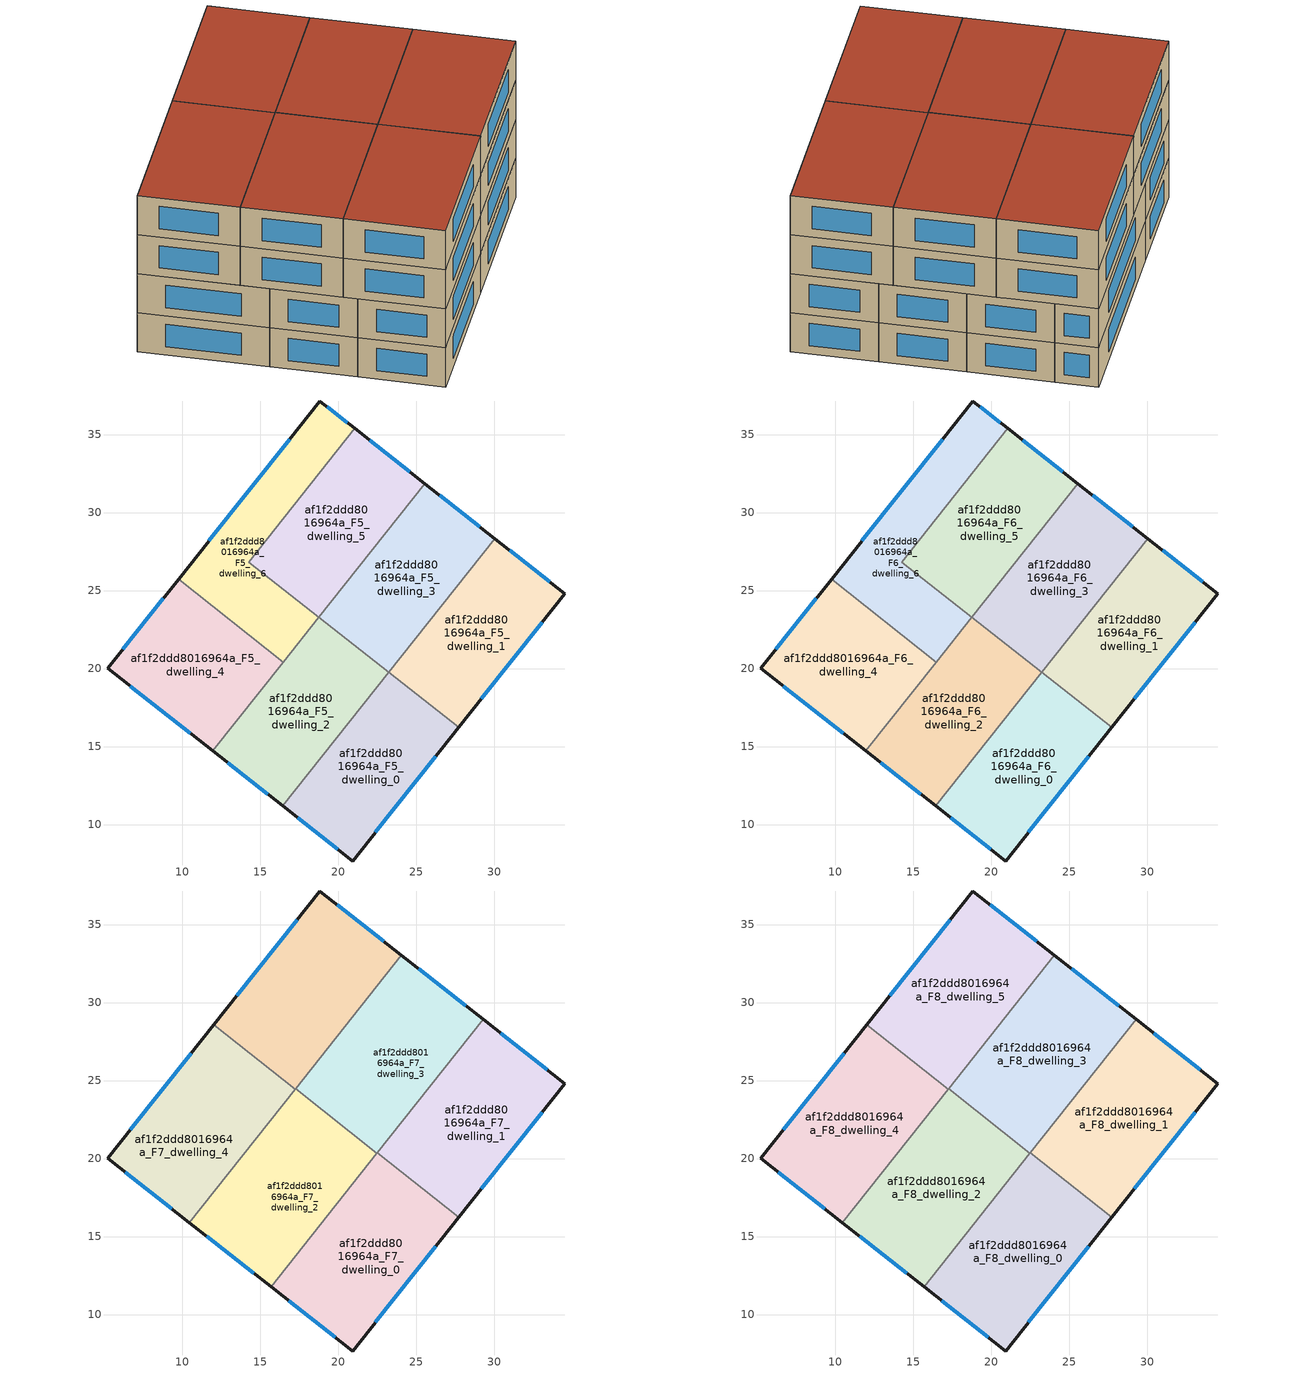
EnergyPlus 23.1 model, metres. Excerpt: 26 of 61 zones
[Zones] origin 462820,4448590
af1f2ddd8016964a_F5_dwelling_0
 floor to af1f2ddd8016964a_F4_dwelling_0 (EU_floor_Construction): 27.72,16.23 20.93,7.66 16.45,11.19 23.25,19.77 z15
 wall outside (EU_wall_Construction): 16.45,11.19 20.93,7.66 27.72,16.23 z15:18
 wall to af1f2ddd8016964a_F5_dwelling_1 (EU_wall_Construction): 27.72,16.23 23.25,19.77 z15:18
 wall to af1f2ddd8016964a_F5_dwelling_2 (EU_wall_Construction): 23.24,19.75 16.45,11.19 z15:18
 wall to af1f2ddd8016964a_F5_dwelling_3 (EU_wall_Construction): 23.25,19.77 23.24,19.75 z15:18
 window (EU_Window_Construction): 22.39,9.5 26.27,14.39 / 17.41,10.43 19.97,8.42 z15.64:17.36
af1f2ddd8016964a_F5_dwelling_1
 floor to af1f2ddd8016964a_F4_dwelling_1 (EU_floor_Construction): 34.53,24.81 27.72,16.23 23.25,19.77 30.04,28.34 z15
 wall outside (EU_wall_Construction): 27.72,16.23 34.53,24.81 30.04,28.34 z15:18
 wall to af1f2ddd8016964a_F5_dwelling_3 (EU_wall_Construction): 30.04,28.34 23.25,19.77 z15:18
 window (EU_Window_Construction): 29.18,18.07 33.07,22.97 / 33.57,25.57 31,27.58 z15.64:17.36
af1f2ddd8016964a_F5_dwelling_2
 floor to af1f2ddd8016964a_F4_dwelling_2 (EU_floor_Construction): 23.24,19.75 16.45,11.19 11.96,14.71 18.76,23.3 z15
 wall outside (EU_wall_Construction): 11.96,14.71 16.45,11.19 z15:18
 wall to af1f2ddd8016964a_F5_dwelling_3 (EU_wall_Construction): 23.24,19.75 18.76,23.3 z15:18
 wall to af1f2ddd8016964a_F5_dwelling_4 (EU_wall_Construction): 16.48,20.42 11.96,14.71 z15:18
 wall to af1f2ddd8016964a_F5_dwelling_6 (EU_wall_Construction): 18.75,23.28 16.48,20.42 z15:18
 wall to af1f2ddd8016964a_F5_dwelling_5 (EU_wall_Construction): 18.76,23.3 18.75,23.28 z15:18
 window (EU_Window_Construction): 12.92,13.96 15.48,11.94 z15.64:17.36
af1f2ddd8016964a_F5_dwelling_3
 floor to af1f2ddd8016964a_F4_dwelling_3 (EU_floor_Construction): 30.04,28.34 23.24,19.75 18.76,23.3 25.55,31.86 z15
 wall outside (EU_wall_Construction): 30.04,28.34 25.55,31.86 z15:18
 wall to af1f2ddd8016964a_F5_dwelling_5 (EU_wall_Construction): 25.55,31.86 18.76,23.3 z15:18
 window (EU_Window_Construction): 29.08,29.09 26.52,31.11 z15.64:17.36
af1f2ddd8016964a_F5_dwelling_4
 floor to af1f2ddd8016964a_F4_dwelling_4 (EU_floor_Construction): 16.48,20.42 11.96,14.71 5.23,20 9.77,25.74 z15
 wall outside (EU_wall_Construction): 9.77,25.74 5.23,20 11.96,14.71 z15:18
 wall to af1f2ddd8016964a_F5_dwelling_6 (EU_wall_Construction): 16.48,20.42 9.77,25.74 z15:18
 window (EU_Window_Construction): 8.8,24.51 6.2,21.23 / 6.67,18.87 10.52,15.85 z15.64:17.36
af1f2ddd8016964a_F5_dwelling_5
 floor to af1f2ddd8016964a_F4_dwelling_5 (EU_floor_Construction): 25.55,31.86 18.75,23.28 14.28,26.83 21.07,35.39 z15
 wall outside (EU_wall_Construction): 25.55,31.86 21.07,35.39 z15:18
 wall to af1f2ddd8016964a_F5_dwelling_6 (EU_wall_Construction): 21.07,35.39 14.28,26.83 18.75,23.28 z15:18
 window (EU_Window_Construction): 24.59,32.62 22.03,34.64 z15.64:17.36
af1f2ddd8016964a_F5_dwelling_6
 floor to af1f2ddd8016964a_F4_dwelling_6 (EU_floor_Construction): 21.07,35.39 14.28,26.83 18.75,23.28 16.48,20.42 9.77,25.74 18.82,37.15 z15
 wall outside (EU_wall_Construction): 21.07,35.39 18.82,37.15 9.77,25.74 z15:18
 window (EU_Window_Construction): 16.88,34.71 11.71,28.18 / 20.59,35.77 19.3,36.78 z15.64:17.36
af1f2ddd8016964a_F6_dwelling_0
 floor to af1f2ddd8016964a_F5_dwelling_0 (EU_floor_Construction): 27.72,16.23 20.93,7.66 16.45,11.19 23.25,19.77 z18
 wall outside (EU_wall_Construction): 16.45,11.19 20.93,7.66 27.72,16.23 z18:21
 wall to af1f2ddd8016964a_F6_dwelling_1 (EU_wall_Construction): 27.72,16.23 23.25,19.77 z18:21
 wall to af1f2ddd8016964a_F6_dwelling_2 (EU_wall_Construction): 23.24,19.75 16.45,11.19 z18:21
 wall to af1f2ddd8016964a_F6_dwelling_3 (EU_wall_Construction): 23.25,19.77 23.24,19.75 z18:21
 window (EU_Window_Construction): 22.39,9.5 26.27,14.39 / 17.41,10.43 19.97,8.42 z18.64:20.36
 ceiling adiabatic (EU_roof_Construction): 20.93,7.66 27.72,16.23 23.25,19.77 16.45,11.19 z21
af1f2ddd8016964a_F6_dwelling_1
 floor to af1f2ddd8016964a_F5_dwelling_1 (EU_floor_Construction): 34.53,24.81 27.72,16.23 23.25,19.77 30.04,28.34 z18
 wall outside (EU_wall_Construction): 27.72,16.23 34.53,24.81 30.04,28.34 z18:21
 wall to af1f2ddd8016964a_F6_dwelling_3 (EU_wall_Construction): 30.04,28.34 23.25,19.77 z18:21
 window (EU_Window_Construction): 29.18,18.07 33.07,22.97 / 33.57,25.57 31,27.58 z18.64:20.36
 ceiling adiabatic (EU_roof_Construction): 27.72,16.23 34.53,24.81 30.04,28.34 23.25,19.77 z21
af1f2ddd8016964a_F6_dwelling_2
 floor to af1f2ddd8016964a_F5_dwelling_2 (EU_floor_Construction): 23.24,19.75 16.45,11.19 11.96,14.71 18.76,23.3 z18
 wall outside (EU_wall_Construction): 11.96,14.71 16.45,11.19 z18:21
 wall to af1f2ddd8016964a_F6_dwelling_3 (EU_wall_Construction): 23.24,19.75 18.76,23.3 z18:21
 wall to af1f2ddd8016964a_F6_dwelling_4 (EU_wall_Construction): 16.48,20.42 11.96,14.71 z18:21
 wall to af1f2ddd8016964a_F6_dwelling_6 (EU_wall_Construction): 18.75,23.28 16.48,20.42 z18:21
 wall to af1f2ddd8016964a_F6_dwelling_5 (EU_wall_Construction): 18.76,23.3 18.75,23.28 z18:21
 window (EU_Window_Construction): 12.92,13.96 15.48,11.94 z18.64:20.36
af1f2ddd8016964a_F6_dwelling_3
 floor to af1f2ddd8016964a_F5_dwelling_3 (EU_floor_Construction): 30.04,28.34 23.24,19.75 18.76,23.3 25.55,31.86 z18
 wall outside (EU_wall_Construction): 30.04,28.34 25.55,31.86 z18:21
 wall to af1f2ddd8016964a_F6_dwelling_5 (EU_wall_Construction): 25.55,31.86 18.76,23.3 z18:21
 window (EU_Window_Construction): 29.08,29.09 26.52,31.11 z18.64:20.36
 ceiling adiabatic (EU_roof_Construction): 22.49,20.34 29.29,28.92 25.55,31.86 18.76,23.3 z21
af1f2ddd8016964a_F6_dwelling_4
 floor to af1f2ddd8016964a_F5_dwelling_4 (EU_floor_Construction): 16.48,20.42 11.96,14.71 5.23,20 9.77,25.74 z18
 wall outside (EU_wall_Construction): 9.77,25.74 5.23,20 11.96,14.71 z18:21
 wall to af1f2ddd8016964a_F6_dwelling_6 (EU_wall_Construction): 16.48,20.42 9.77,25.74 z18:21
 window (EU_Window_Construction): 8.8,24.51 6.2,21.23 / 6.67,18.87 10.52,15.85 z18.64:20.36
af1f2ddd8016964a_F6_dwelling_5
 floor to af1f2ddd8016964a_F5_dwelling_5 (EU_floor_Construction): 25.55,31.86 18.75,23.28 14.28,26.83 21.07,35.39 z18
 wall outside (EU_wall_Construction): 25.55,31.86 21.07,35.39 z18:21
 wall to af1f2ddd8016964a_F6_dwelling_6 (EU_wall_Construction): 21.07,35.39 14.28,26.83 18.75,23.28 z18:21
 window (EU_Window_Construction): 24.59,32.62 22.03,34.64 z18.64:20.36
 ceiling adiabatic (EU_roof_Construction): 17.26,24.46 24.06,33.04 21.07,35.39 14.28,26.83 z21
af1f2ddd8016964a_F6_dwelling_6
 floor to af1f2ddd8016964a_F5_dwelling_6 (EU_floor_Construction): 21.07,35.39 14.28,26.83 18.75,23.28 16.48,20.42 9.77,25.74 18.82,37.15 z18
 wall outside (EU_wall_Construction): 21.07,35.39 18.82,37.15 9.77,25.74 z18:21
 window (EU_Window_Construction): 16.88,34.71 11.71,28.18 / 20.59,35.77 19.3,36.78 z18.64:20.36
af1f2ddd8016964a_F7_dwelling_0
 floor to af1f2ddd8016964a_F6_dwelling_2 (EU_floor_Construction): 23.24,19.75 16.45,11.19 15.7,11.78 22.49,20.34 z21
 floor to af1f2ddd8016964a_F6_dwelling_3 (EU_floor_Construction): 23.25,19.77 23.24,19.75 22.49,20.34 22.5,20.36 z21
 floor adiabatic (EU_floor_Construction): 27.72,16.22 20.93,7.66 15.7,11.78 16.45,11.19 23.25,19.77 z21
 wall outside (EU_wall_Construction): 15.7,11.78 20.93,7.66 27.72,16.22 z21:24
 wall to af1f2ddd8016964a_F7_dwelling_1 (EU_wall_Construction): 27.72,16.22 22.5,20.36 z21:24
 wall to af1f2ddd8016964a_F7_dwelling_2 (EU_wall_Construction): 22.49,20.34 15.7,11.78 z21:24
 wall to af1f2ddd8016964a_F7_dwelling_3 (EU_wall_Construction): 22.5,20.36 22.49,20.34 z21:24
 window (EU_Window_Construction): 22.39,9.5 26.27,14.39 / 16.82,10.89 19.81,8.54 z21.64:23.36
af1f2ddd8016964a_F7_dwelling_1
 floor to af1f2ddd8016964a_F6_dwelling_3 (EU_floor_Construction): 30.04,28.34 23.25,19.77 22.5,20.36 29.29,28.92 z21
 floor adiabatic (EU_floor_Construction): 34.53,24.81 27.72,16.23 23.25,19.77 30.04,28.34 z21
 wall outside (EU_wall_Construction): 27.72,16.22 34.53,24.81 29.29,28.92 z21:24
 wall to af1f2ddd8016964a_F7_dwelling_3 (EU_wall_Construction): 29.29,28.92 22.5,20.36 z21:24
 window (EU_Window_Construction): 33.41,25.69 30.41,28.04 / 29.18,18.06 33.07,22.97 z21.64:23.36
af1f2ddd8016964a_F7_dwelling_2
 floor to af1f2ddd8016964a_F6_dwelling_2 (EU_floor_Construction): 22.49,20.34 15.7,11.78 11.96,14.72 18.76,23.29 z21
 floor to af1f2ddd8016964a_F6_dwelling_4 (EU_floor_Construction): 16.48,20.42 11.96,14.72 10.46,15.89 14.99,21.6 z21
 floor to af1f2ddd8016964a_F6_dwelling_6 (EU_floor_Construction): 18.75,23.28 16.48,20.42 14.99,21.6 17.26,24.46 z21
 floor to af1f2ddd8016964a_F6_dwelling_5 (EU_floor_Construction): 18.76,23.29 18.75,23.28 17.26,24.46 17.27,24.48 z21
 wall outside (EU_wall_Construction): 10.46,15.89 15.7,11.78 z21:24
 wall to af1f2ddd8016964a_F7_dwelling_3 (EU_wall_Construction): 22.49,20.34 17.27,24.48 z21:24
 wall to af1f2ddd8016964a_F7_dwelling_4 (EU_wall_Construction): 17.25,24.45 10.46,15.89 z21:24
 wall to af1f2ddd8016964a_F7_dwelling_5 (EU_wall_Construction): 17.27,24.48 17.25,24.45 z21:24
 window (EU_Window_Construction): 11.58,15.01 14.58,12.66 z21.64:23.36
af1f2ddd8016964a_F7_dwelling_3
 floor to af1f2ddd8016964a_F6_dwelling_5 (EU_floor_Construction): 25.55,31.86 18.76,23.29 17.27,24.48 24.06,33.04 z21
 floor adiabatic (EU_floor_Construction): 29.29,28.92 22.49,20.34 18.76,23.29 25.55,31.86 z21
 wall outside (EU_wall_Construction): 29.29,28.92 24.06,33.04 z21:24
 wall to af1f2ddd8016964a_F7_dwelling_5 (EU_wall_Construction): 24.06,33.04 17.27,24.48 z21:24
 window (EU_Window_Construction): 28.17,29.81 25.18,32.16 z21.64:23.36
af1f2ddd8016964a_F7_dwelling_4
 floor to af1f2ddd8016964a_F6_dwelling_4 (EU_floor_Construction): 14.99,21.6 10.46,15.89 5.23,20 9.77,25.74 z21
 floor to af1f2ddd8016964a_F6_dwelling_6 (EU_floor_Construction): 17.25,24.46 14.99,21.6 9.77,25.74 12.03,28.59 z21
 wall outside (EU_wall_Construction): 12.03,28.59 5.23,20 10.46,15.89 z21:24
 wall to af1f2ddd8016964a_F7_dwelling_5 (EU_wall_Construction): 17.25,24.46 12.03,28.59 z21:24
 window (EU_Window_Construction): 6.35,19.12 9.34,16.77 / 10.58,26.75 6.69,21.84 z21.64:23.36
af1f2ddd8016964a_F7_dwelling_5
 floor to af1f2ddd8016964a_F6_dwelling_6 (EU_floor_Construction): 21.07,35.39 14.28,26.83 17.25,24.46 12.03,28.59 18.82,37.15 z21
 floor adiabatic (EU_floor_Construction): 24.06,33.04 17.25,24.46 14.28,26.83 21.07,35.39 z21
 wall outside (EU_wall_Construction): 24.06,33.04 18.82,37.15 12.03,28.59 z21:24
 window (EU_Window_Construction): 17.37,35.32 13.49,30.43 / 22.94,33.92 19.94,36.27 z21.64:23.36
af1f2ddd8016964a_F8_dwelling_0
 floor to af1f2ddd8016964a_F7_dwelling_0 (EU_floor_Construction): 27.72,16.22 20.93,7.66 15.7,11.78 22.5,20.36 z24
 wall outside (EU_wall_Construction): 15.7,11.78 20.93,7.66 27.72,16.22 z24:27
 wall to af1f2ddd8016964a_F8_dwelling_1 (EU_wall_Construction): 27.72,16.22 22.5,20.36 z24:27
 wall to af1f2ddd8016964a_F8_dwelling_2 (EU_wall_Construction): 22.49,20.34 15.7,11.78 z24:27
 wall to af1f2ddd8016964a_F8_dwelling_3 (EU_wall_Construction): 22.5,20.36 22.49,20.34 z24:27
 window (EU_Window_Construction): 22.39,9.5 26.27,14.39 / 16.82,10.89 19.81,8.54 z24.64:26.36
 roof outside (EU_roof_Construction): 20.93,7.66 27.72,16.22 22.5,20.36 15.7,11.78 z27
af1f2ddd8016964a_F8_dwelling_1
 floor to af1f2ddd8016964a_F7_dwelling_1 (EU_floor_Construction): 34.53,24.81 27.72,16.22 22.5,20.36 29.29,28.92 z24
 wall outside (EU_wall_Construction): 27.72,16.22 34.53,24.81 29.29,28.92 z24:27
 wall to af1f2ddd8016964a_F8_dwelling_3 (EU_wall_Construction): 29.29,28.92 22.5,20.36 z24:27
 window (EU_Window_Construction): 33.41,25.69 30.41,28.04 / 29.18,18.06 33.07,22.97 z24.64:26.36
 roof outside (EU_roof_Construction): 27.72,16.22 34.53,24.81 29.29,28.92 22.5,20.36 z27
af1f2ddd8016964a_F8_dwelling_2
 floor to af1f2ddd8016964a_F7_dwelling_2 (EU_floor_Construction): 22.49,20.34 15.7,11.78 10.46,15.89 17.27,24.48 z24
 wall outside (EU_wall_Construction): 10.46,15.89 15.7,11.78 z24:27
 wall to af1f2ddd8016964a_F8_dwelling_3 (EU_wall_Construction): 22.49,20.34 17.27,24.48 z24:27
 wall to af1f2ddd8016964a_F8_dwelling_4 (EU_wall_Construction): 17.25,24.45 10.46,15.89 z24:27
 wall to af1f2ddd8016964a_F8_dwelling_5 (EU_wall_Construction): 17.27,24.48 17.25,24.45 z24:27
 window (EU_Window_Construction): 11.58,15.01 14.58,12.66 z24.64:26.36
 roof outside (EU_roof_Construction): 15.7,11.78 22.49,20.34 17.27,24.48 10.46,15.89 z27
af1f2ddd8016964a_F8_dwelling_3
 floor to af1f2ddd8016964a_F7_dwelling_3 (EU_floor_Construction): 29.29,28.92 22.49,20.34 17.27,24.48 24.06,33.04 z24
 wall outside (EU_wall_Construction): 29.29,28.92 24.06,33.04 z24:27
 wall to af1f2ddd8016964a_F8_dwelling_5 (EU_wall_Construction): 24.06,33.04 17.27,24.48 z24:27
 window (EU_Window_Construction): 28.17,29.81 25.18,32.16 z24.64:26.36
 roof outside (EU_roof_Construction): 22.49,20.34 29.29,28.92 24.06,33.04 17.27,24.48 z27
af1f2ddd8016964a_F8_dwelling_4
 floor to af1f2ddd8016964a_F7_dwelling_4 (EU_floor_Construction): 17.25,24.46 10.46,15.89 5.23,20 12.03,28.59 z24
 wall outside (EU_wall_Construction): 12.03,28.59 5.23,20 10.46,15.89 z24:27
 wall to af1f2ddd8016964a_F8_dwelling_5 (EU_wall_Construction): 17.25,24.46 12.03,28.59 z24:27
 window (EU_Window_Construction): 6.35,19.12 9.34,16.77 / 10.58,26.75 6.69,21.84 z24.64:26.36
 roof outside (EU_roof_Construction): 10.46,15.89 17.25,24.46 12.03,28.59 5.23,20 z27
af1f2ddd8016964a_F8_dwelling_5
 floor to af1f2ddd8016964a_F7_dwelling_5 (EU_floor_Construction): 24.06,33.04 17.25,24.46 12.03,28.59 18.82,37.15 z24
 wall outside (EU_wall_Construction): 24.06,33.04 18.82,37.15 12.03,28.59 z24:27
 window (EU_Window_Construction): 17.37,35.32 13.49,30.43 / 22.94,33.92 19.94,36.27 z24.64:26.36
 roof outside (EU_roof_Construction): 17.25,24.46 24.06,33.04 18.82,37.15 12.03,28.59 z27
[Building]
EU S2 Campaign: North Axis=0; Terrain=City; Solar Distribution=FullExterior
[Site:Location]
Yerevan-Zvartnots.Intl.AP: Latitude=40.15; Longitude=44.383; Time Zone=4; Elevation=854
[SizingPeriod:WeatherFileDays]
AnnualSizingPeriod: Begin Month=1; Begin Day of Month=1; End Month=12; End Day of Month=31; Day of Week for Start Day=Monday; Use Weather File Daylight Saving Period=No; Use Weather File Rain and Snow Indicators=No
[MATERIAL]
EU_InternalMass_Material: Roughness=MediumRough; Thickness=0.1; Conductivity=1; Density=1800; Specific Heat=900; Thermal Absorptance=0.9; Solar Absorptance=0.7; Visible Absorptance=0.7
[MATERIAL:NOMASS] Roughness=MediumRough; Thermal Absorptance=0.9; Solar Absorptance=0.7; Visible Absorptance=0.7
Name | Thermal Resistance
EU_wall_NoMass | 1.05043
EU_roof_NoMass | 1.45357
EU_floor_NoMass | 0.478065
[WINDOWMATERIAL:SIMPLEGLAZINGSYSTEM]
EU_Window_SimpleGlazing: UFactor=2.5566; Solar Heat Gain Coefficient=0.75; Visible Transmittance=0.75
[CONSTRUCTION]
EU_wall_Construction: EU_wall_NoMass
EU_roof_Construction: EU_roof_NoMass
EU_floor_Construction: EU_floor_NoMass
EU_Window_Construction: EU_Window_SimpleGlazing
EU_InternalMass_Construction: EU_InternalMass_Material
[ZONE] Type=1; Multiplier=1; Ceiling Height=autocalculate; Floor Area=autocalculate; Part of Total Floor Area=Yes
Name | Volume
af1f2ddd8016964a_F5_dwelling_0; af1f2ddd8016964a_F6_dwelling_0 | 187.347
af1f2ddd8016964a_F7_dwelling_0; af1f2ddd8016964a_F8_dwelling_0 | 218.555
af1f2ddd8016964a_F5_dwelling_1; af1f2ddd8016964a_F6_dwelling_1 | 187.346
af1f2ddd8016964a_F7_dwelling_1; af1f2ddd8016964a_F8_dwelling_1 | 218.571
af1f2ddd8016964a_F5_dwelling_2; af1f2ddd8016964a_F6_dwelling_2 | 187.337
af1f2ddd8016964a_F7_dwelling_2; af1f2ddd8016964a_F8_dwelling_2; af1f2ddd8016964a_F7_dwelling_3; af1f2ddd8016964a_F8_dwelling_3 | 218.573
af1f2ddd8016964a_F5_dwelling_3; af1f2ddd8016964a_F6_dwelling_3; af1f2ddd8016964a_F5_dwelling_5; af1f2ddd8016964a_F6_dwelling_5 | 187.361
af1f2ddd8016964a_F5_dwelling_4; af1f2ddd8016964a_F6_dwelling_4 | 187.331
af1f2ddd8016964a_F7_dwelling_4; af1f2ddd8016964a_F8_dwelling_4 | 218.57
af1f2ddd8016964a_F7_dwelling_5; af1f2ddd8016964a_F8_dwelling_5 | 218.556
af1f2ddd8016964a_F5_dwelling_6; af1f2ddd8016964a_F6_dwelling_6 | 187.34
[INTERNALMASS] Construction=EU_InternalMass_Construction
Name | Zone or ZoneList | Surface Area
af1f2ddd8016964a_F5_dwelling_0_EU_InternalMass | af1f2ddd8016964a_F5_dwelling_0 | 62.4508
af1f2ddd8016964a_F5_dwelling_1_EU_InternalMass | af1f2ddd8016964a_F5_dwelling_1 | 62.4468
af1f2ddd8016964a_F5_dwelling_2_EU_InternalMass | af1f2ddd8016964a_F5_dwelling_2 | 62.4466
af1f2ddd8016964a_F5_dwelling_3_EU_InternalMass | af1f2ddd8016964a_F5_dwelling_3 | 62.4528
af1f2ddd8016964a_F5_dwelling_4_EU_InternalMass | af1f2ddd8016964a_F5_dwelling_4 | 62.4437
af1f2ddd8016964a_F5_dwelling_5_EU_InternalMass | af1f2ddd8016964a_F5_dwelling_5 | 62.4517
af1f2ddd8016964a_F5_dwelling_6_EU_InternalMass | af1f2ddd8016964a_F5_dwelling_6 | 62.4466
af1f2ddd8016964a_F6_dwelling_0_EU_InternalMass | af1f2ddd8016964a_F6_dwelling_0 | 62.4508
af1f2ddd8016964a_F6_dwelling_1_EU_InternalMass | af1f2ddd8016964a_F6_dwelling_1 | 62.4468
af1f2ddd8016964a_F6_dwelling_2_EU_InternalMass | af1f2ddd8016964a_F6_dwelling_2 | 62.4466
af1f2ddd8016964a_F6_dwelling_3_EU_InternalMass | af1f2ddd8016964a_F6_dwelling_3 | 62.4528
af1f2ddd8016964a_F6_dwelling_4_EU_InternalMass | af1f2ddd8016964a_F6_dwelling_4 | 62.4437
af1f2ddd8016964a_F6_dwelling_5_EU_InternalMass | af1f2ddd8016964a_F6_dwelling_5 | 62.4517
af1f2ddd8016964a_F6_dwelling_6_EU_InternalMass | af1f2ddd8016964a_F6_dwelling_6 | 62.4466
af1f2ddd8016964a_F7_dwelling_0_EU_InternalMass | af1f2ddd8016964a_F7_dwelling_0 | 72.8517
af1f2ddd8016964a_F7_dwelling_1_EU_InternalMass | af1f2ddd8016964a_F7_dwelling_1 | 72.8569
af1f2ddd8016964a_F7_dwelling_2_EU_InternalMass | af1f2ddd8016964a_F7_dwelling_2 | 72.8577
af1f2ddd8016964a_F7_dwelling_3_EU_InternalMass | af1f2ddd8016964a_F7_dwelling_3 | 72.8577
af1f2ddd8016964a_F7_dwelling_4_EU_InternalMass | af1f2ddd8016964a_F7_dwelling_4 | 72.8569
af1f2ddd8016964a_F7_dwelling_5_EU_InternalMass | af1f2ddd8016964a_F7_dwelling_5 | 72.8517
af1f2ddd8016964a_F8_dwelling_0_EU_InternalMass | af1f2ddd8016964a_F8_dwelling_0 | 72.8517
af1f2ddd8016964a_F8_dwelling_1_EU_InternalMass | af1f2ddd8016964a_F8_dwelling_1 | 72.8569
af1f2ddd8016964a_F8_dwelling_2_EU_InternalMass | af1f2ddd8016964a_F8_dwelling_2 | 72.8577
af1f2ddd8016964a_F8_dwelling_3_EU_InternalMass | af1f2ddd8016964a_F8_dwelling_3 | 72.8577
af1f2ddd8016964a_F8_dwelling_4_EU_InternalMass | af1f2ddd8016964a_F8_dwelling_4 | 72.8569
af1f2ddd8016964a_F8_dwelling_5_EU_InternalMass | af1f2ddd8016964a_F8_dwelling_5 | 72.8517
[OTHEREQUIPMENT] Fuel Type=Electricity; Design Level Calculation Method=Watts/Area; Power per Zone Floor Area=1; Fraction Latent=0; Fraction Radiant=0; Fraction Lost=0; Carbon Dioxide Generation Rate=0; EndUse Subcategory=EU_Step8_InternalGains
Name | Zone or ZoneList or Space or SpaceList | Schedule
EU_Step8_InternalGain_af1f2ddd8016964a_F5_dwelling_0_f000 | af1f2ddd8016964a_F5_dwelling_0 | EU_Step8_GainSchedule_af1f2ddd8016964a_F5_dwelling_0_f000
EU_Step8_InternalGain_af1f2ddd8016964a_F5_dwelling_1_f000 | af1f2ddd8016964a_F5_dwelling_1 | EU_Step8_GainSchedule_af1f2ddd8016964a_F5_dwelling_1_f000
EU_Step8_InternalGain_af1f2ddd8016964a_F5_dwelling_2_f000 | af1f2ddd8016964a_F5_dwelling_2 | EU_Step8_GainSchedule_af1f2ddd8016964a_F5_dwelling_2_f000
EU_Step8_InternalGain_af1f2ddd8016964a_F5_dwelling_3_f000 | af1f2ddd8016964a_F5_dwelling_3 | EU_Step8_GainSchedule_af1f2ddd8016964a_F5_dwelling_3_f000
EU_Step8_InternalGain_af1f2ddd8016964a_F5_dwelling_4_f000 | af1f2ddd8016964a_F5_dwelling_4 | EU_Step8_GainSchedule_af1f2ddd8016964a_F5_dwelling_4_f000
EU_Step8_InternalGain_af1f2ddd8016964a_F5_dwelling_5_f000 | af1f2ddd8016964a_F5_dwelling_5 | EU_Step8_GainSchedule_af1f2ddd8016964a_F5_dwelling_5_f000
EU_Step8_InternalGain_af1f2ddd8016964a_F5_dwelling_6_f000 | af1f2ddd8016964a_F5_dwelling_6 | EU_Step8_GainSchedule_af1f2ddd8016964a_F5_dwelling_6_f000
EU_Step8_InternalGain_af1f2ddd8016964a_F6_dwelling_0_f000 | af1f2ddd8016964a_F6_dwelling_0 | EU_Step8_GainSchedule_af1f2ddd8016964a_F6_dwelling_0_f000
EU_Step8_InternalGain_af1f2ddd8016964a_F6_dwelling_1_f000 | af1f2ddd8016964a_F6_dwelling_1 | EU_Step8_GainSchedule_af1f2ddd8016964a_F6_dwelling_1_f000
EU_Step8_InternalGain_af1f2ddd8016964a_F6_dwelling_2_f000 | af1f2ddd8016964a_F6_dwelling_2 | EU_Step8_GainSchedule_af1f2ddd8016964a_F6_dwelling_2_f000
EU_Step8_InternalGain_af1f2ddd8016964a_F6_dwelling_3_f000 | af1f2ddd8016964a_F6_dwelling_3 | EU_Step8_GainSchedule_af1f2ddd8016964a_F6_dwelling_3_f000
EU_Step8_InternalGain_af1f2ddd8016964a_F6_dwelling_4_f000 | af1f2ddd8016964a_F6_dwelling_4 | EU_Step8_GainSchedule_af1f2ddd8016964a_F6_dwelling_4_f000
EU_Step8_InternalGain_af1f2ddd8016964a_F6_dwelling_5_f000 | af1f2ddd8016964a_F6_dwelling_5 | EU_Step8_GainSchedule_af1f2ddd8016964a_F6_dwelling_5_f000
EU_Step8_InternalGain_af1f2ddd8016964a_F6_dwelling_6_f000 | af1f2ddd8016964a_F6_dwelling_6 | EU_Step8_GainSchedule_af1f2ddd8016964a_F6_dwelling_6_f000
EU_Step8_InternalGain_af1f2ddd8016964a_F7_dwelling_0_f000 | af1f2ddd8016964a_F7_dwelling_0 | EU_Step8_GainSchedule_af1f2ddd8016964a_F7_dwelling_0_f000
EU_Step8_InternalGain_af1f2ddd8016964a_F7_dwelling_1_f000 | af1f2ddd8016964a_F7_dwelling_1 | EU_Step8_GainSchedule_af1f2ddd8016964a_F7_dwelling_1_f000
EU_Step8_InternalGain_af1f2ddd8016964a_F7_dwelling_2_f000 | af1f2ddd8016964a_F7_dwelling_2 | EU_Step8_GainSchedule_af1f2ddd8016964a_F7_dwelling_2_f000
EU_Step8_InternalGain_af1f2ddd8016964a_F7_dwelling_3_f000 | af1f2ddd8016964a_F7_dwelling_3 | EU_Step8_GainSchedule_af1f2ddd8016964a_F7_dwelling_3_f000
EU_Step8_InternalGain_af1f2ddd8016964a_F7_dwelling_4_f000 | af1f2ddd8016964a_F7_dwelling_4 | EU_Step8_GainSchedule_af1f2ddd8016964a_F7_dwelling_4_f000
EU_Step8_InternalGain_af1f2ddd8016964a_F7_dwelling_5_f000 | af1f2ddd8016964a_F7_dwelling_5 | EU_Step8_GainSchedule_af1f2ddd8016964a_F7_dwelling_5_f000
EU_Step8_InternalGain_af1f2ddd8016964a_F8_dwelling_0_f000 | af1f2ddd8016964a_F8_dwelling_0 | EU_Step8_GainSchedule_af1f2ddd8016964a_F8_dwelling_0_f000
EU_Step8_InternalGain_af1f2ddd8016964a_F8_dwelling_1_f000 | af1f2ddd8016964a_F8_dwelling_1 | EU_Step8_GainSchedule_af1f2ddd8016964a_F8_dwelling_1_f000
EU_Step8_InternalGain_af1f2ddd8016964a_F8_dwelling_2_f000 | af1f2ddd8016964a_F8_dwelling_2 | EU_Step8_GainSchedule_af1f2ddd8016964a_F8_dwelling_2_f000
EU_Step8_InternalGain_af1f2ddd8016964a_F8_dwelling_3_f000 | af1f2ddd8016964a_F8_dwelling_3 | EU_Step8_GainSchedule_af1f2ddd8016964a_F8_dwelling_3_f000
EU_Step8_InternalGain_af1f2ddd8016964a_F8_dwelling_4_f000 | af1f2ddd8016964a_F8_dwelling_4 | EU_Step8_GainSchedule_af1f2ddd8016964a_F8_dwelling_4_f000
EU_Step8_InternalGain_af1f2ddd8016964a_F8_dwelling_5_f000 | af1f2ddd8016964a_F8_dwelling_5 | EU_Step8_GainSchedule_af1f2ddd8016964a_F8_dwelling_5_f000
[ZONEVENTILATION:DESIGNFLOWRATE] Schedule=EU_AlwaysOn; Design Flow Rate Calculation Method=AirChanges/Hour; Air Changes per Hour=0.557805; Ventilation Type=Natural; Fan Pressure Rise=0; Fan Total Efficiency=1; Constant Term Coefficient=1; Temperature Term Coefficient=0; Velocity Term Coefficient=0; Velocity Squared Term Coefficient=0; Minimum Indoor Temperature=-100; Maximum Indoor Temperature=100; Delta Temperature=-100; Minimum Outdoor Temperature=-100; Maximum Outdoor Temperature=100; Maximum Wind Speed=40
Name | Zone or ZoneList or Space or SpaceList
EU_ConstantAir_af1f2ddd8016964a_F5_dwelling_0 | af1f2ddd8016964a_F5_dwelling_0
EU_ConstantAir_af1f2ddd8016964a_F5_dwelling_1 | af1f2ddd8016964a_F5_dwelling_1
EU_ConstantAir_af1f2ddd8016964a_F5_dwelling_2 | af1f2ddd8016964a_F5_dwelling_2
EU_ConstantAir_af1f2ddd8016964a_F5_dwelling_3 | af1f2ddd8016964a_F5_dwelling_3
EU_ConstantAir_af1f2ddd8016964a_F5_dwelling_4 | af1f2ddd8016964a_F5_dwelling_4
EU_ConstantAir_af1f2ddd8016964a_F5_dwelling_5 | af1f2ddd8016964a_F5_dwelling_5
EU_ConstantAir_af1f2ddd8016964a_F5_dwelling_6 | af1f2ddd8016964a_F5_dwelling_6
EU_ConstantAir_af1f2ddd8016964a_F6_dwelling_0 | af1f2ddd8016964a_F6_dwelling_0
EU_ConstantAir_af1f2ddd8016964a_F6_dwelling_1 | af1f2ddd8016964a_F6_dwelling_1
EU_ConstantAir_af1f2ddd8016964a_F6_dwelling_2 | af1f2ddd8016964a_F6_dwelling_2
EU_ConstantAir_af1f2ddd8016964a_F6_dwelling_3 | af1f2ddd8016964a_F6_dwelling_3
EU_ConstantAir_af1f2ddd8016964a_F6_dwelling_4 | af1f2ddd8016964a_F6_dwelling_4
EU_ConstantAir_af1f2ddd8016964a_F6_dwelling_5 | af1f2ddd8016964a_F6_dwelling_5
EU_ConstantAir_af1f2ddd8016964a_F6_dwelling_6 | af1f2ddd8016964a_F6_dwelling_6
EU_ConstantAir_af1f2ddd8016964a_F7_dwelling_0 | af1f2ddd8016964a_F7_dwelling_0
EU_ConstantAir_af1f2ddd8016964a_F7_dwelling_1 | af1f2ddd8016964a_F7_dwelling_1
EU_ConstantAir_af1f2ddd8016964a_F7_dwelling_2 | af1f2ddd8016964a_F7_dwelling_2
EU_ConstantAir_af1f2ddd8016964a_F7_dwelling_3 | af1f2ddd8016964a_F7_dwelling_3
EU_ConstantAir_af1f2ddd8016964a_F7_dwelling_4 | af1f2ddd8016964a_F7_dwelling_4
EU_ConstantAir_af1f2ddd8016964a_F7_dwelling_5 | af1f2ddd8016964a_F7_dwelling_5
EU_ConstantAir_af1f2ddd8016964a_F8_dwelling_0 | af1f2ddd8016964a_F8_dwelling_0
EU_ConstantAir_af1f2ddd8016964a_F8_dwelling_1 | af1f2ddd8016964a_F8_dwelling_1
EU_ConstantAir_af1f2ddd8016964a_F8_dwelling_2 | af1f2ddd8016964a_F8_dwelling_2
EU_ConstantAir_af1f2ddd8016964a_F8_dwelling_3 | af1f2ddd8016964a_F8_dwelling_3
EU_ConstantAir_af1f2ddd8016964a_F8_dwelling_4 | af1f2ddd8016964a_F8_dwelling_4
EU_ConstantAir_af1f2ddd8016964a_F8_dwelling_5 | af1f2ddd8016964a_F8_dwelling_5
[HVACTEMPLATE:THERMOSTAT] Constant Heating Setpoint=20; Constant Cooling Setpoint=50
EU_HeatOnly_af1f2ddd8016964a_F0_dwelling_0; EU_HeatOnly_af1f2ddd8016964a_F0_dwelling_1; EU_HeatOnly_af1f2ddd8016964a_F0_dwelling_2; EU_HeatOnly_af1f2ddd8016964a_F0_dwelling_3; EU_HeatOnly_af1f2ddd8016964a_F0_dwelling_4; EU_HeatOnly_af1f2ddd8016964a_F0_dwelling_5; EU_HeatOnly_af1f2ddd8016964a_F0_dwelling_6; EU_HeatOnly_af1f2ddd8016964a_F1_dwelling_0; EU_HeatOnly_af1f2ddd8016964a_F1_dwelling_1; EU_HeatOnly_af1f2ddd8016964a_F1_dwelling_2; EU_HeatOnly_af1f2ddd8016964a_F1_dwelling_3; EU_HeatOnly_af1f2ddd8016964a_F1_dwelling_4; EU_HeatOnly_af1f2ddd8016964a_F1_dwelling_5; EU_HeatOnly_af1f2ddd8016964a_F1_dwelling_6; EU_HeatOnly_af1f2ddd8016964a_F2_dwelling_0; EU_HeatOnly_af1f2ddd8016964a_F2_dwelling_1; EU_HeatOnly_af1f2ddd8016964a_F2_dwelling_2; EU_HeatOnly_af1f2ddd8016964a_F2_dwelling_3; EU_HeatOnly_af1f2ddd8016964a_F2_dwelling_4; EU_HeatOnly_af1f2ddd8016964a_F2_dwelling_5; EU_HeatOnly_af1f2ddd8016964a_F2_dwelling_6; EU_HeatOnly_af1f2ddd8016964a_F3_dwelling_0; EU_HeatOnly_af1f2ddd8016964a_F3_dwelling_1; EU_HeatOnly_af1f2ddd8016964a_F3_dwelling_2; EU_HeatOnly_af1f2ddd8016964a_F3_dwelling_3; EU_HeatOnly_af1f2ddd8016964a_F3_dwelling_4; EU_HeatOnly_af1f2ddd8016964a_F3_dwelling_5; EU_HeatOnly_af1f2ddd8016964a_F3_dwelling_6; EU_HeatOnly_af1f2ddd8016964a_F4_dwelling_0; EU_HeatOnly_af1f2ddd8016964a_F4_dwelling_1; EU_HeatOnly_af1f2ddd8016964a_F4_dwelling_2; EU_HeatOnly_af1f2ddd8016964a_F4_dwelling_3; EU_HeatOnly_af1f2ddd8016964a_F4_dwelling_4; EU_HeatOnly_af1f2ddd8016964a_F4_dwelling_5; EU_HeatOnly_af1f2ddd8016964a_F4_dwelling_6; EU_HeatOnly_af1f2ddd8016964a_F5_dwelling_0; EU_HeatOnly_af1f2ddd8016964a_F5_dwelling_1; EU_HeatOnly_af1f2ddd8016964a_F5_dwelling_2; EU_HeatOnly_af1f2ddd8016964a_F5_dwelling_3; EU_HeatOnly_af1f2ddd8016964a_F5_dwelling_4; EU_HeatOnly_af1f2ddd8016964a_F5_dwelling_5; EU_HeatOnly_af1f2ddd8016964a_F5_dwelling_6; EU_HeatOnly_af1f2ddd8016964a_F6_dwelling_0; EU_HeatOnly_af1f2ddd8016964a_F6_dwelling_1; EU_HeatOnly_af1f2ddd8016964a_F6_dwelling_2; EU_HeatOnly_af1f2ddd8016964a_F6_dwelling_3; EU_HeatOnly_af1f2ddd8016964a_F6_dwelling_4; EU_HeatOnly_af1f2ddd8016964a_F6_dwelling_5; EU_HeatOnly_af1f2ddd8016964a_F6_dwelling_6; EU_HeatOnly_af1f2ddd8016964a_F7_dwelling_0; EU_HeatOnly_af1f2ddd8016964a_F7_dwelling_1; EU_HeatOnly_af1f2ddd8016964a_F7_dwelling_2; EU_HeatOnly_af1f2ddd8016964a_F7_dwelling_3; EU_HeatOnly_af1f2ddd8016964a_F7_dwelling_4; EU_HeatOnly_af1f2ddd8016964a_F7_dwelling_5; EU_HeatOnly_af1f2ddd8016964a_F8_dwelling_0; EU_HeatOnly_af1f2ddd8016964a_F8_dwelling_1; EU_HeatOnly_af1f2ddd8016964a_F8_dwelling_2; EU_HeatOnly_af1f2ddd8016964a_F8_dwelling_3; EU_HeatOnly_af1f2ddd8016964a_F8_dwelling_4; EU_HeatOnly_af1f2ddd8016964a_F8_dwelling_5
[HVACTEMPLATE:ZONE:IDEALLOADSAIRSYSTEM] System Availability Schedule=EU_AlwaysOn; Maximum Heating Supply Air Temperature=50; Minimum Cooling Supply Air Temperature=13; Maximum Heating Supply Air Humidity Ratio=0.0156; Minimum Cooling Supply Air Humidity Ratio=0.0077; Heating Limit=NoLimit; Cooling Limit=NoLimit; Heating Availability Schedule=EU_AlwaysOn; Cooling Availability Schedule=EU_CoolingOff; Dehumidification Control Type=ConstantSensibleHeatRatio; Cooling Sensible Heat Ratio=0.7; Dehumidification Setpoint=60; Humidification Control Type=None; Humidification Setpoint=30; Outdoor Air Method=None; Outdoor Air Flow Rate per Person=0.00944; Outdoor Air Flow Rate per Zone Floor Area=0; Outdoor Air Flow Rate per Zone=0; Demand Controlled Ventilation Type=None; Outdoor Air Economizer Type=NoEconomizer; Heat Recovery Type=None; Sensible Heat Recovery Effectiveness=0.7; Latent Heat Recovery Effectiveness=0.65
Name | Template Thermostat
af1f2ddd8016964a_F5_dwelling_0 | EU_HeatOnly_af1f2ddd8016964a_F5_dwelling_0
af1f2ddd8016964a_F5_dwelling_1 | EU_HeatOnly_af1f2ddd8016964a_F5_dwelling_1
af1f2ddd8016964a_F5_dwelling_2 | EU_HeatOnly_af1f2ddd8016964a_F5_dwelling_2
af1f2ddd8016964a_F5_dwelling_3 | EU_HeatOnly_af1f2ddd8016964a_F5_dwelling_3
af1f2ddd8016964a_F5_dwelling_4 | EU_HeatOnly_af1f2ddd8016964a_F5_dwelling_4
af1f2ddd8016964a_F5_dwelling_5 | EU_HeatOnly_af1f2ddd8016964a_F5_dwelling_5
af1f2ddd8016964a_F5_dwelling_6 | EU_HeatOnly_af1f2ddd8016964a_F5_dwelling_6
af1f2ddd8016964a_F6_dwelling_0 | EU_HeatOnly_af1f2ddd8016964a_F6_dwelling_0
af1f2ddd8016964a_F6_dwelling_1 | EU_HeatOnly_af1f2ddd8016964a_F6_dwelling_1
af1f2ddd8016964a_F6_dwelling_2 | EU_HeatOnly_af1f2ddd8016964a_F6_dwelling_2
af1f2ddd8016964a_F6_dwelling_3 | EU_HeatOnly_af1f2ddd8016964a_F6_dwelling_3
af1f2ddd8016964a_F6_dwelling_4 | EU_HeatOnly_af1f2ddd8016964a_F6_dwelling_4
af1f2ddd8016964a_F6_dwelling_5 | EU_HeatOnly_af1f2ddd8016964a_F6_dwelling_5
af1f2ddd8016964a_F6_dwelling_6 | EU_HeatOnly_af1f2ddd8016964a_F6_dwelling_6
af1f2ddd8016964a_F7_dwelling_0 | EU_HeatOnly_af1f2ddd8016964a_F7_dwelling_0
af1f2ddd8016964a_F7_dwelling_1 | EU_HeatOnly_af1f2ddd8016964a_F7_dwelling_1
af1f2ddd8016964a_F7_dwelling_2 | EU_HeatOnly_af1f2ddd8016964a_F7_dwelling_2
af1f2ddd8016964a_F7_dwelling_3 | EU_HeatOnly_af1f2ddd8016964a_F7_dwelling_3
af1f2ddd8016964a_F7_dwelling_4 | EU_HeatOnly_af1f2ddd8016964a_F7_dwelling_4
af1f2ddd8016964a_F7_dwelling_5 | EU_HeatOnly_af1f2ddd8016964a_F7_dwelling_5
af1f2ddd8016964a_F8_dwelling_0 | EU_HeatOnly_af1f2ddd8016964a_F8_dwelling_0
af1f2ddd8016964a_F8_dwelling_1 | EU_HeatOnly_af1f2ddd8016964a_F8_dwelling_1
af1f2ddd8016964a_F8_dwelling_2 | EU_HeatOnly_af1f2ddd8016964a_F8_dwelling_2
af1f2ddd8016964a_F8_dwelling_3 | EU_HeatOnly_af1f2ddd8016964a_F8_dwelling_3
af1f2ddd8016964a_F8_dwelling_4 | EU_HeatOnly_af1f2ddd8016964a_F8_dwelling_4
af1f2ddd8016964a_F8_dwelling_5 | EU_HeatOnly_af1f2ddd8016964a_F8_dwelling_5
[SIZING:ZONE] Zone Cooling Design Supply Air Temperature Input Method=SupplyAirTemperature; Zone Cooling Design Supply Air Temperature=13; Zone Heating Design Supply Air Temperature Input Method=SupplyAirTemperature; Zone Heating Design Supply Air Temperature=50; Zone Cooling Design Supply Air Humidity Ratio=0.008; Zone Heating Design Supply Air Humidity Ratio=0.008; Cooling Design Air Flow Method=DesignDay; Cooling Design Air Flow Rate=0; Cooling Minimum Air Flow per Zone Floor Area=0.000762; Cooling Minimum Air Flow=0; Cooling Minimum Air Flow Fraction=0.2; Heating Design Air Flow Method=DesignDay; Heating Design Air Flow Rate=0; Heating Maximum Air Flow per Zone Floor Area=0.002032; Heating Maximum Air Flow=0.141576; Heating Maximum Air Flow Fraction=0.3; Account for Dedicated Outdoor Air System=No; Dedicated Outdoor Air System Control Strategy=NeutralSupplyAir; Dedicated Outdoor Air Low Setpoint Temperature for Design=autosize; Dedicated Outdoor Air High Setpoint Temperature for Design=autosize; Zone Load Sizing Method=Sensible Load Only No Latent Load; Zone Latent Cooling Design Supply Air Humidity Ratio Input Method=HumidityRatioDifference; Zone Cooling Design Supply Air Humidity Ratio Difference=0.005; Zone Latent Heating Design Supply Air Humidity Ratio Input Method=HumidityRatioDifference; Zone Humidification Design Supply Air Humidity Ratio Difference=0.005
af1f2ddd8016964a_F5_dwelling_0; af1f2ddd8016964a_F5_dwelling_1; af1f2ddd8016964a_F5_dwelling_2; af1f2ddd8016964a_F5_dwelling_3; af1f2ddd8016964a_F5_dwelling_4; af1f2ddd8016964a_F5_dwelling_5; af1f2ddd8016964a_F5_dwelling_6; af1f2ddd8016964a_F6_dwelling_0; af1f2ddd8016964a_F6_dwelling_1; af1f2ddd8016964a_F6_dwelling_2; af1f2ddd8016964a_F6_dwelling_3; af1f2ddd8016964a_F6_dwelling_4; af1f2ddd8016964a_F6_dwelling_5; af1f2ddd8016964a_F6_dwelling_6; af1f2ddd8016964a_F7_dwelling_0; af1f2ddd8016964a_F7_dwelling_1; af1f2ddd8016964a_F7_dwelling_2; af1f2ddd8016964a_F7_dwelling_3; af1f2ddd8016964a_F7_dwelling_4; af1f2ddd8016964a_F7_dwelling_5; af1f2ddd8016964a_F8_dwelling_0; af1f2ddd8016964a_F8_dwelling_1; af1f2ddd8016964a_F8_dwelling_2; af1f2ddd8016964a_F8_dwelling_3; af1f2ddd8016964a_F8_dwelling_4; af1f2ddd8016964a_F8_dwelling_5
[SCHEDULE:CONSTANT]
Name | Hourly Value
EU_AlwaysOn | 1
EU_CoolingOff | 0
[SCHEDULE:FILE] Column Number=1; Rows to Skip at Top=0; Number of Hours of Data=8760; Column Separator=Comma; Interpolate to Timestep=No; Minutes per Item=60; Adjust Schedule for Daylight Savings=Yes
Name | File
EU_Step8_GainSchedule_af1f2ddd8016964a_F5_dwelling_0_f000 | ../../schedules/af1f2ddd8016964a/af1f2ddd8016964a_F5_dwelling_0_f000_gain.csv
EU_Step8_GainSchedule_af1f2ddd8016964a_F5_dwelling_1_f000 | ../../schedules/af1f2ddd8016964a/af1f2ddd8016964a_F5_dwelling_1_f000_gain.csv
EU_Step8_GainSchedule_af1f2ddd8016964a_F5_dwelling_2_f000 | ../../schedules/af1f2ddd8016964a/af1f2ddd8016964a_F5_dwelling_2_f000_gain.csv
EU_Step8_GainSchedule_af1f2ddd8016964a_F5_dwelling_3_f000 | ../../schedules/af1f2ddd8016964a/af1f2ddd8016964a_F5_dwelling_3_f000_gain.csv
EU_Step8_GainSchedule_af1f2ddd8016964a_F5_dwelling_4_f000 | ../../schedules/af1f2ddd8016964a/af1f2ddd8016964a_F5_dwelling_4_f000_gain.csv
EU_Step8_GainSchedule_af1f2ddd8016964a_F5_dwelling_5_f000 | ../../schedules/af1f2ddd8016964a/af1f2ddd8016964a_F5_dwelling_5_f000_gain.csv
EU_Step8_GainSchedule_af1f2ddd8016964a_F5_dwelling_6_f000 | ../../schedules/af1f2ddd8016964a/af1f2ddd8016964a_F5_dwelling_6_f000_gain.csv
EU_Step8_GainSchedule_af1f2ddd8016964a_F6_dwelling_0_f000 | ../../schedules/af1f2ddd8016964a/af1f2ddd8016964a_F6_dwelling_0_f000_gain.csv
EU_Step8_GainSchedule_af1f2ddd8016964a_F6_dwelling_1_f000 | ../../schedules/af1f2ddd8016964a/af1f2ddd8016964a_F6_dwelling_1_f000_gain.csv
EU_Step8_GainSchedule_af1f2ddd8016964a_F6_dwelling_2_f000 | ../../schedules/af1f2ddd8016964a/af1f2ddd8016964a_F6_dwelling_2_f000_gain.csv
EU_Step8_GainSchedule_af1f2ddd8016964a_F6_dwelling_3_f000 | ../../schedules/af1f2ddd8016964a/af1f2ddd8016964a_F6_dwelling_3_f000_gain.csv
EU_Step8_GainSchedule_af1f2ddd8016964a_F6_dwelling_4_f000 | ../../schedules/af1f2ddd8016964a/af1f2ddd8016964a_F6_dwelling_4_f000_gain.csv
EU_Step8_GainSchedule_af1f2ddd8016964a_F6_dwelling_5_f000 | ../../schedules/af1f2ddd8016964a/af1f2ddd8016964a_F6_dwelling_5_f000_gain.csv
EU_Step8_GainSchedule_af1f2ddd8016964a_F6_dwelling_6_f000 | ../../schedules/af1f2ddd8016964a/af1f2ddd8016964a_F6_dwelling_6_f000_gain.csv
EU_Step8_GainSchedule_af1f2ddd8016964a_F7_dwelling_0_f000 | ../../schedules/af1f2ddd8016964a/af1f2ddd8016964a_F7_dwelling_0_f000_gain.csv
EU_Step8_GainSchedule_af1f2ddd8016964a_F7_dwelling_1_f000 | ../../schedules/af1f2ddd8016964a/af1f2ddd8016964a_F7_dwelling_1_f000_gain.csv
EU_Step8_GainSchedule_af1f2ddd8016964a_F7_dwelling_2_f000 | ../../schedules/af1f2ddd8016964a/af1f2ddd8016964a_F7_dwelling_2_f000_gain.csv
EU_Step8_GainSchedule_af1f2ddd8016964a_F7_dwelling_3_f000 | ../../schedules/af1f2ddd8016964a/af1f2ddd8016964a_F7_dwelling_3_f000_gain.csv
EU_Step8_GainSchedule_af1f2ddd8016964a_F7_dwelling_4_f000 | ../../schedules/af1f2ddd8016964a/af1f2ddd8016964a_F7_dwelling_4_f000_gain.csv
EU_Step8_GainSchedule_af1f2ddd8016964a_F7_dwelling_5_f000 | ../../schedules/af1f2ddd8016964a/af1f2ddd8016964a_F7_dwelling_5_f000_gain.csv
EU_Step8_GainSchedule_af1f2ddd8016964a_F8_dwelling_0_f000 | ../../schedules/af1f2ddd8016964a/af1f2ddd8016964a_F8_dwelling_0_f000_gain.csv
EU_Step8_GainSchedule_af1f2ddd8016964a_F8_dwelling_1_f000 | ../../schedules/af1f2ddd8016964a/af1f2ddd8016964a_F8_dwelling_1_f000_gain.csv
EU_Step8_GainSchedule_af1f2ddd8016964a_F8_dwelling_2_f000 | ../../schedules/af1f2ddd8016964a/af1f2ddd8016964a_F8_dwelling_2_f000_gain.csv
EU_Step8_GainSchedule_af1f2ddd8016964a_F8_dwelling_3_f000 | ../../schedules/af1f2ddd8016964a/af1f2ddd8016964a_F8_dwelling_3_f000_gain.csv
EU_Step8_GainSchedule_af1f2ddd8016964a_F8_dwelling_4_f000 | ../../schedules/af1f2ddd8016964a/af1f2ddd8016964a_F8_dwelling_4_f000_gain.csv
EU_Step8_GainSchedule_af1f2ddd8016964a_F8_dwelling_5_f000 | ../../schedules/af1f2ddd8016964a/af1f2ddd8016964a_F8_dwelling_5_f000_gain.csv
